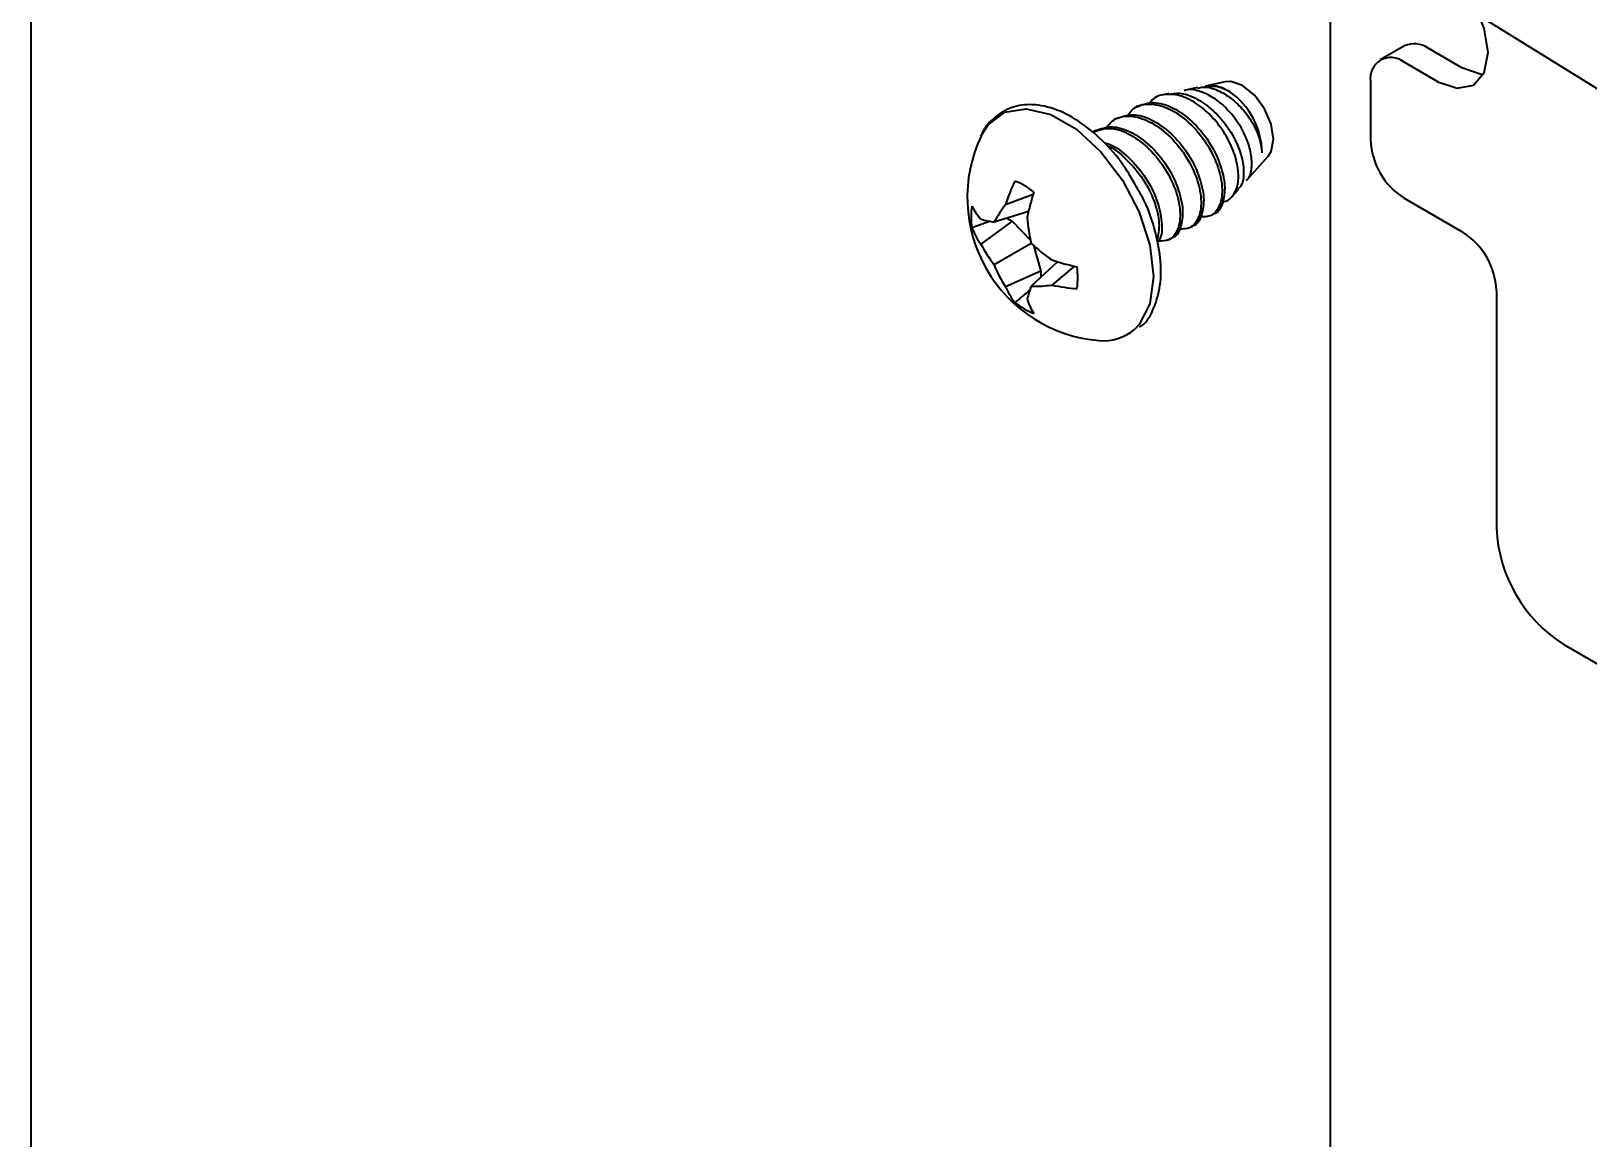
# Model space of a CAD drawing. Extents: x -0.01 to 8.01, y -6.95 to 0.
# Drawn here: x 0 to 1.637, y -4.367 to -3.203 of the extents above; entities that cross this region are included whole.
import ezdxf
from ezdxf import colors
from ezdxf.entities.mleader import LeaderData, LeaderLine
from ezdxf.math import Vec2, Vec3

# ---------------------------------------------------------------- set-up
doc = ezdxf.new("R2010")
doc.units = 0
doc.header["$LTSCALE"] = 0.5
doc.header["$MEASUREMENT"] = 0
for name, color, linetype in [('End Cap', 92, 'CONTINUOUS'), ('FAB DWG', 221, 'CONTINUOUS'), ('Hardware', 242, 'CONTINUOUS')]:
    doc.layers.add(name, color=color, linetype=linetype)
doc.layers.add('Text-Unprinted', color=131, linetype='CONTINUOUS', plot=False)
doc.styles.add('LSAD_Standard', font='arial.ttf')

msp = doc.modelspace()

# ---------------------------------------------------------------- linework, layer by layer
at = {"layer": 'End Cap', "transparency": 16777216}
msp.add_line((1.3661, -3.044), (1.3661, -4.6554), dxfattribs=at)
at = {"layer": 'Hardware', "transparency": 16777216}
for p, q in [((1.4444, -3.2181), (1.419, -3.2328)), ((1.5049, -3.2411), (1.4694, -3.2206)), ((1.4795, -3.2558), (1.444, -3.2352)), ((1.2558, -3.256), (1.2347, -3.2604)), ((1.4086, -3.2557), (1.4086, -3.3171)), ((1.1966, -3.2684), (1.1907, -3.2697)), ((1.2266, -3.2621), (1.2127, -3.265)), ((1.1636, -3.2817), (1.1609, -3.2833)), ((1.1194, -3.3072), (1.1167, -3.3088)), ((1.1415, -3.2945), (1.1388, -3.2961)), ((1.2782, -3.3597), (1.301, -3.3343)), ((1.2632, -3.3764), (1.2697, -3.3693)), ((1.0538, -3.3746), (1.0247, -3.3853)), ((1.444, -3.3783), (1.5058, -3.4141)), ((1.0089, -3.4025), (0.9894, -3.4095)), ((1.0318, -3.4025), (0.9988, -3.4267)), ((1.0489, -3.3925), (1.0129, -3.4034)), ((1.0263, -3.3993), (1.0318, -3.4025)), ((1.0318, -3.4025), (1.0513, -3.423)), ((1.1967, -3.422), (1.1995, -3.4204)), ((1.2188, -3.4092), (1.2216, -3.4076)), ((1.0519, -3.4259), (1.0129, -3.4484)), ((1.0541, -3.4279), (1.0621, -3.455)), ((1.0794, -3.4452), (1.0519, -3.4709)), ((1.0973, -3.4499), (1.0734, -3.4697)), ((1.0621, -3.455), (1.0247, -3.4715)), ((1.0621, -3.455), (1.0621, -3.4613)), ((1.5412, -3.4753), (1.5412, -3.7254)), ((1.6119, -3.8478), (2.4693, -4.3428))]:
    msp.add_line(p, q, dxfattribs=at)
at = {"layer": 'Hardware', "transparency": 16777216, "flags": 128}
for points in [[(1.4795, -3.2558), (1.4997, -3.2628), (1.5169, -3.2595), (1.5283, -3.2463), (1.5324, -3.2252), (1.5283, -3.1996), (1.5169, -3.1731), (1.4997, -3.15), (1.4795, -3.1337)], [(1.5274, -3.2483), (1.5251, -3.2481), (1.5049, -3.2411)], [(1.3067, -3.3164), (1.3042, -3.3006), (1.2971, -3.2843), (1.2866, -3.2701), (1.2741, -3.26), (1.2617, -3.2557), (1.2558, -3.256)], [(0.999, -3.313), (1.0064, -3.3013), (1.024, -3.288), (1.0466, -3.2842), (1.0725, -3.2904), (1.0994, -3.3059), (1.1252, -3.3296), (1.1478, -3.3595), (1.1655, -3.3931), (1.1766, -3.4279), (1.1805, -3.4608), (1.1766, -3.4894), (1.1655, -3.5112), (1.1605, -3.5165)], [(1.301, -3.3343), (1.3042, -3.3293), (1.3067, -3.3164)]]:
    msp.add_lwpolyline(points, dxfattribs=at)
at = {"layer": 'Hardware', "transparency": 16777216}
for centre, radius, start, end in [((1.4547, -3.241), 0.0251, 54.3824, 114.3071), ((1.4302, -3.2522), 0.0218, 50.7967, 189.214), ((1.2147, -3.3317), 0.0799, 0.7404, 55.3724), ((1.1356, -3.3776), 0.151, 154.7008, 265.2938), ((1.4854, -3.3136), 0.0768, 182.6055, 237.3945), ((1.2076, -3.4452), 0.1925, 153.8836, 161.8938), ((1.0079, -3.43), 0.0746, 51.1806, 68.8248), ((1.3375, -3.4613), 0.2967, 162.4504, 167.78), ((1.0632, -3.3981), 0.0746, 171.1794, 188.8206), ((1.0467, -3.3571), 0.0644, 207.294, 222.063), ((1.1574, -3.4853), 0.1662, 143.0124, 150.4521), ((1.0266, -3.308), 0.0964, 253.2757, 261.8218), ((1.2703, -3.3773), 0.2238, 185.4463, 192.5419), ((1.0586, -3.3826), 0.0742, 201.2615, 216.3895), ((1.4644, -3.4788), 0.0768, 2.6055, 57.3945), ((1.1226, -3.3623), 0.1394, 207.4879, 218.1386), ((1.2032, -3.261), 0.2238, 227.4587, 234.5541), ((1.1423, -3.3965), 0.1395, 201.8619, 212.512), ((1.164, -3.1608), 0.2967, 252.2217, 257.5505), ((1.0263, -3.462), 0.0746, 351.1794, 8.8206), ((1.1414, -3.5068), 0.0964, 158.1864, 166.735), ((1.0532, -3.3048), 0.1662, 269.5543, 276.9926), ((1.1131, -3.2814), 0.1925, 258.1085, 266.1181), ((1.0928, -3.4417), 0.0743, 203.6114, 218.7372), ((1.1089, -3.4648), 0.0645, 197.9392, 212.7056), ((1.0816, -3.43), 0.0746, 231.1806, 248.8248), ((1.1282, -3.4788), 0.0495, 264.1321, 310.5569), ((1.6947, -3.7184), 0.1537, 182.6055, 237.3945)]:
    msp.add_arc(centre, radius, start, end, dxfattribs=at)
for points, knots in [([(1.2531, -3.3817), (1.2537, -3.3817), (1.2585, -3.3819), (1.2647, -3.3759), (1.27, -3.3641), (1.27, -3.3473), (1.2649, -3.3281), (1.255, -3.3085), (1.2411, -3.291), (1.2249, -3.2774), (1.2079, -3.2694), (1.192, -3.2685), (1.1809, -3.272), (1.1772, -3.2775), (1.1763, -3.2789)], [0, 0, 0, 0, 0.013765, 0.106757, 0.199636, 0.294102, 0.388818, 0.483449, 0.579428, 0.675867, 0.772246, 0.869739, 0.967899, 1, 1, 1, 1]), ([(1.1967, -3.2691), (1.2004, -3.2684), (1.2089, -3.2669), (1.2246, -3.2724), (1.2413, -3.2837), (1.2563, -3.2997), (1.2676, -3.3183), (1.2744, -3.3373), (1.2759, -3.3537), (1.2739, -3.3648), (1.2701, -3.3679), (1.2691, -3.3687)], [0, 0, 0, 0, 0.092761, 0.219048, 0.345275, 0.468342, 0.591548, 0.714701, 0.834913, 0.955038, 1, 1, 1, 1]), ([(1.278, -3.3594), (1.2784, -3.3592), (1.2815, -3.3572), (1.2839, -3.3484), (1.2841, -3.3341), (1.2794, -3.3169), (1.2705, -3.2996), (1.2581, -3.284), (1.2434, -3.2718), (1.2284, -3.2652), (1.2176, -3.2632), (1.2133, -3.2651), (1.2128, -3.2654)], [0, 0, 0, 0, 0.014877, 0.132647, 0.252686, 0.373089, 0.493359, 0.615552, 0.73841, 0.861176, 0.985524, 1, 1, 1, 1]), ([(1.2267, -3.2629), (1.2289, -3.2623), (1.2353, -3.2606), (1.2479, -3.2642), (1.2624, -3.2728), (1.2758, -3.2857), (1.2862, -3.301), (1.2929, -3.317), (1.294, -3.3262), (1.2945, -3.3306)], [0, 0, 0, 0, 0.0841855, 0.2412183, 0.3982, 0.5514582, 0.7040097, 0.856533, 1, 1, 1, 1]), ([(1.26, -3.2659), (1.2555, -3.2637), (1.2466, -3.2593), (1.2386, -3.2601), (1.2347, -3.2605)], [0, 0, 0, 0, 0.510998, 1, 1, 1, 1]), ([(1.2357, -3.2621), (1.2378, -3.2614), (1.2442, -3.2593), (1.2532, -3.2623), (1.2592, -3.2655), (1.26, -3.2659)], [0, 0, 0, 0, 0.297807, 0.902635, 1, 1, 1, 1]), ([(1.1638, -3.3688), (1.1597, -3.3615), (1.1501, -3.3438), (1.1297, -3.3197), (1.105, -3.2984), (1.0788, -3.2842), (1.0538, -3.2787), (1.0305, -3.2816), (1.0121, -3.2934), (1.0015, -3.305), (0.9991, -3.313), (0.9991, -3.3132)], [0, 0, 0, 0, 0.094691, 0.226956, 0.359756, 0.493581, 0.628437, 0.747326, 0.873689, 0.99674, 1, 1, 1, 1]), ([(1.1416, -3.2945), (1.1471, -3.2925), (1.1581, -3.2885), (1.1789, -3.2949), (1.1993, -3.3095), (1.2171, -3.3305), (1.2291, -3.3548), (1.2345, -3.3785), (1.2317, -3.3967), (1.2264, -3.4068), (1.2216, -3.4075), (1.2216, -3.4076)], [0, 0, 0, 0, 0.125903, 0.24999, 0.374077, 0.50144, 0.623738, 0.74999, 0.876242, 0.998541, 1, 1, 1, 1]), ([(1.1528, -3.292), (1.1552, -3.2888), (1.1613, -3.2807), (1.1778, -3.2779), (1.1981, -3.2836), (1.2187, -3.2984), (1.2364, -3.3193), (1.2485, -3.3437), (1.2538, -3.3672), (1.2513, -3.3861), (1.2426, -3.3979), (1.2334, -3.3981), (1.2293, -3.3982)], [0, 0, 0, 0, 0.069685, 0.177153, 0.281858, 0.386563, 0.494032, 0.597227, 0.703759, 0.81029, 0.913486, 1, 1, 1, 1]), ([(1.1637, -3.2818), (1.1692, -3.2798), (1.1802, -3.2757), (1.201, -3.2822), (1.2214, -3.2967), (1.2391, -3.3178), (1.2512, -3.342), (1.2566, -3.3658), (1.2538, -3.3839), (1.2485, -3.3941), (1.2437, -3.3948), (1.2437, -3.3948)], [0, 0, 0, 0, 0.125903, 0.24999, 0.374077, 0.50144, 0.623738, 0.74999, 0.876242, 0.998541, 1, 1, 1, 1]), ([(1.1167, -3.3089), (1.1223, -3.3069), (1.1333, -3.3028), (1.154, -3.3093), (1.1745, -3.3238), (1.1922, -3.3449), (1.2043, -3.3692), (1.2096, -3.3927), (1.2071, -3.4116), (1.1984, -3.4234), (1.1893, -3.4236), (1.1851, -3.4237)], [0, 0, 0, 0, 0.114346, 0.227043, 0.33974, 0.455412, 0.566484, 0.681147, 0.79581, 0.906882, 1, 1, 1, 1]), ([(1.1195, -3.3073), (1.125, -3.3053), (1.136, -3.3013), (1.1568, -3.3077), (1.1772, -3.3222), (1.195, -3.3433), (1.207, -3.3675), (1.2124, -3.3913), (1.2096, -3.4094), (1.2043, -3.4196), (1.1995, -3.4203), (1.1995, -3.4203)], [0, 0, 0, 0, 0.125903, 0.24999, 0.374077, 0.50144, 0.623738, 0.74999, 0.876242, 0.998541, 1, 1, 1, 1]), ([(1.1307, -3.3047), (1.1331, -3.3015), (1.1392, -3.2935), (1.1557, -3.2907), (1.176, -3.2964), (1.1966, -3.3111), (1.2143, -3.3321), (1.2264, -3.3564), (1.2317, -3.38), (1.2292, -3.3988), (1.2205, -3.4106), (1.2113, -3.4109), (1.2072, -3.411)], [0, 0, 0, 0, 0.069685, 0.177153, 0.281858, 0.386563, 0.494032, 0.597227, 0.703759, 0.81029, 0.913486, 1, 1, 1, 1]), ([(1.1288, -3.3201), (1.1307, -3.3206), (1.1393, -3.3227), (1.1552, -3.3355), (1.1728, -3.3559), (1.1851, -3.3805), (1.1899, -3.4034), (1.1894, -3.4189), (1.1856, -3.4231), (1.1851, -3.4237)], [0, 0, 0, 0, 0.05347, 0.235075, 0.421475, 0.600462, 0.785236, 0.970009, 1, 1, 1, 1]), ([(1.1316, -3.3233), (1.1317, -3.3233), (1.1384, -3.3252), (1.1525, -3.3373), (1.1701, -3.3575), (1.1821, -3.3819), (1.1878, -3.4055), (1.1852, -3.4171), (1.1839, -3.4229)], [0, 0, 0, 0, 0.003073, 0.201898, 0.405972, 0.601931, 0.804225, 1, 1, 1, 1]), ([(1.1657, -3.5141), (1.1665, -3.5137), (1.1734, -3.5094), (1.1814, -3.4944), (1.1885, -3.4705), (1.1887, -3.4413), (1.182, -3.4097), (1.1733, -3.3845), (1.1655, -3.3717), (1.1638, -3.3688)], [0, 0, 0, 0, 0.02095, 0.197802, 0.377917, 0.565327, 0.755895, 0.946213, 1, 1, 1, 1]), ([(1.0506, -3.4749), (1.0498, -3.4756), (1.0445, -3.48), (1.0392, -3.4845), (1.0348, -3.4882)], [0, 0, 0, 0, 0.160972, 1, 1, 1, 1])]:
    msp.add_open_spline(points, degree=3, knots=knots, dxfattribs=at)
at = {"layer": 'Text-Unprinted', "ltscale": 0.5, "transparency": 16777216}
msp.add_lwpolyline([(0, 0), (6.7639, 0), (6.7639, -6.942), (0, -6.942)], close=True, dxfattribs=at)

# ---------------------------------------------------------------- leaders
at = {"layer": 'FAB DWG', "ltscale": 0.5, "transparency": 16777216}
ml = msp.add_multileader_mtext('Standard', dxfattribs=at)
ml.set_content('\\A1;6-32 x {\\H0.7x;\\S1/2;}" PAN\\PTYPE F (HW63212)', color=256, style='LSAD_Standard')
ml.set_leader_properties()
ml.build(insert=Vec2(0, 0))
ml.multileader.update_dxf_attribs({"text_left_attachment_type": 2, "dogleg_length": 0.36, "arrow_head_size": 0.1875})
ctx = ml.context
ctx.base_point, ctx.char_height, ctx.arrow_head_size, ctx.landing_gap_size, ctx.plane_origin = Vec3(3.4482, -1.1362), 0.1875, 0.1875, 0.09, Vec3(2.4707, 15.087)
ctx.left_attachment = 2
notes = []
notes.append((ctx, [(0, (1, 1, 0), (3.171, -1.1362), (1, 0), 0.2772, [(3, [(3.4092, -3.2265), (1.1991, -1.9569), (2.9681, -4.081), (1.2685, -3.0288)], 0, [])])]))
ctx.mtext.insert, ctx.mtext.width, ctx.mtext.defined_height, ctx.mtext.flow_direction = Vec3(3.5382, -0.8284), 2.351815, 0.6491, 5
for ctx, leaders in notes:
    for number, flags, end, landing, length, lines in leaders:
        leader = LeaderData()
        leader.index, (leader.has_last_leader_line, leader.has_dogleg_vector, leader.attachment_direction) = number, flags
        leader.last_leader_point, leader.dogleg_vector, leader.dogleg_length = Vec3(end), Vec3(landing), length
        for number, points, colour, breaks in lines:
            line = LeaderLine()
            line.index, line.vertices, line.color, line.breaks = number, Vec3.list(points), colors.encode_raw_color(colour), breaks
            leader.lines.append(line)
        ctx.leaders.append(leader)

doc.saveas('drawing.dxf')
